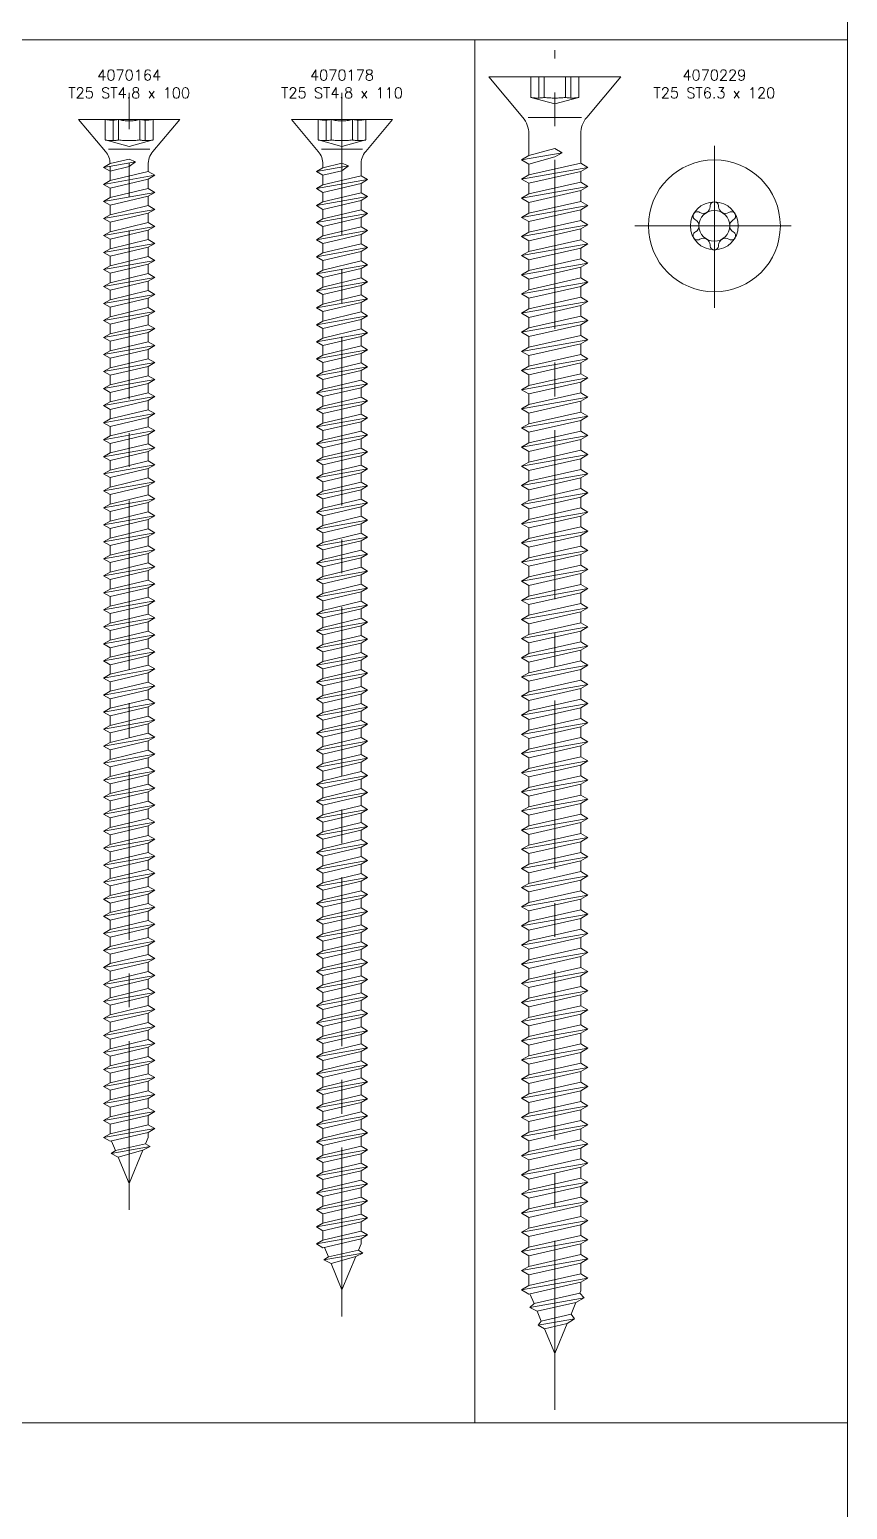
# Model space of a CAD drawing. Header units: millimetres. Extents: x 1459 to 16731, y 971 to 8404.
# Drawn here: x 5747.7 to 5824.5, y 2128.3 to 2267.4 of the extents above; entities that cross this region are included whole.
import ezdxf

# ---------------------------------------------------------------- set-up
doc = ezdxf.new("R2010")
doc.units = ezdxf.units.MM
doc.header["$LTSCALE"] = 0.5
doc.linetypes.add('CENTER', pattern=[50.8, 31.75, -6.35, 6.35, -6.35])
doc.linetypes.add('HIDDEN', pattern=[9.525, 6.35, -3.175])
doc.layers.get('0').update_dxf_attribs({"lineweight": 20})
doc.layers.add('Quincaillerie', color=150, linetype='Continuous', lineweight=20)
doc.styles.add('SBS_BLOCKNAME', font='simplex.shx', dxfattribs={"height": 1})

# ---------------------------------------------------------------- blocks, each defined once
blk = doc.blocks.new('4070164')
at = {"color": 1, "linetype": 'CENTER'}
blk.add_lwpolyline([(0, -102.5), (0, 2.5)], dxfattribs=at)
blk.add_lwpolyline([(1.79, -4.29, -0.186611), (2.23, -3), (4.75, 0), (-4.75, 0), (-2.23, -3, -0.166767), (-1.79, -4.15)], format="xyb")
at = {"linetype": 'HIDDEN'}
for points in [[(-2.25, 0), (-2.25, -1.93)], [(-1, 0), (-1, -1.93)], [(1, 0), (1, -1.93)], [(2.25, 0), (2.25, -1.93)], [(-1.5, -0.06), (-1.5, -1.99)], [(1.5, -0.06), (1.5, -1.99)], [(-2.25, -1.93), (0, -2.53)], [(2.25, -1.93), (0, -2.53)]]:
    blk.add_lwpolyline(points, dxfattribs=at)
for points in [[(0, -3.72), (-1.79, -4.15), (-2.4, -4.5), (-1.79, -4.85), (0, -4.43), (0.61, -3.97), (0, -3.72)], [(-2.4, -4.5), (0.61, -3.97)], [(1.93, -2.8), (-1.93, -2.8)], [(-2.4, -6.1), (2.41, -5.25)], [(-1.79, -4.45), (-1.79, -5.35)], [(-1.79, -4.85), (-1.79, -5.75)], [(-1.79, -4.85), (-1.79, -5.35)], [(1.79, -4.29), (1.79, -4.89)], [(-2.4, -7.7), (2.41, -6.85)], [(-1.79, -6.45), (-1.79, -7.35)], [(1.79, -5.61), (1.79, -6.49)], [(-1.79, -8.05), (-1.79, -8.95)], [(1.79, -7.21), (1.79, -8.09)], [(-2.4, -9.3), (2.41, -8.45)], [(-1.79, -9.65), (-1.79, -10.55)], [(1.79, -8.81), (1.79, -9.69)], [(-2.4, -10.9), (2.41, -10.05)], [(1.79, -10.41), (1.79, -11.29)], [(-2.4, -12.5), (2.41, -11.65)], [(-1.79, -11.25), (-1.79, -12.15)], [(1.79, -12.01), (1.79, -12.89)], [(-2.4, -14.1), (2.41, -13.25)], [(-1.79, -12.85), (-1.79, -13.75)], [(1.79, -13.61), (1.79, -14.49)], [(-2.4, -15.7), (2.41, -14.85)], [(-1.79, -14.45), (-1.79, -15.35)], [(1.79, -15.21), (1.79, -16.09)], [(-2.4, -17.3), (2.41, -16.45)], [(-1.79, -16.05), (-1.79, -16.95)], [(-2.4, -18.9), (2.41, -18.05)], [(-1.79, -17.65), (-1.79, -18.55)], [(1.79, -16.81), (1.79, -17.69)], [(-1.79, -19.25), (-1.79, -20.15)], [(1.79, -18.41), (1.79, -19.29)], [(-2.4, -20.5), (2.41, -19.65)], [(-1.79, -20.85), (-1.79, -21.75)], [(1.79, -20.01), (1.79, -20.89)], [(-2.4, -22.1), (2.41, -21.25)], [(1.79, -21.61), (1.79, -22.49)], [(-2.4, -23.7), (2.41, -22.85)], [(-1.79, -22.45), (-1.79, -23.35)], [(1.79, -23.21), (1.79, -24.09)], [(-2.4, -25.3), (2.41, -24.45)], [(-1.79, -24.05), (-1.79, -24.95)], [(1.79, -24.81), (1.79, -25.69)], [(-2.4, -26.9), (2.41, -26.05)], [(-1.79, -25.65), (-1.79, -26.55)], [(1.79, -26.41), (1.79, -27.29)], [(-2.4, -28.5), (2.41, -27.65)], [(-1.79, -27.25), (-1.79, -28.15)], [(-1.79, -28.85), (-1.79, -29.75)], [(1.79, -28.01), (1.79, -28.89)], [(-2.4, -30.1), (2.41, -29.25)], [(-1.79, -30.45), (-1.79, -31.35)], [(1.79, -29.61), (1.79, -30.49)], [(-2.4, -31.7), (2.41, -30.85)], [(1.79, -31.21), (1.79, -32.09)], [(-2.4, -33.3), (2.41, -32.45)], [(-1.79, -32.05), (-1.79, -32.95)], [(1.79, -32.81), (1.79, -33.69)], [(-2.4, -34.9), (2.41, -34.05)], [(-1.79, -33.65), (-1.79, -34.55)], [(1.79, -34.41), (1.79, -35.29)], [(-2.4, -36.5), (2.41, -35.65)], [(-1.79, -35.25), (-1.79, -36.15)], [(1.79, -36.01), (1.79, -36.89)], [(-2.4, -38.1), (2.41, -37.25)], [(-1.79, -36.85), (-1.79, -37.75)], [(-2.4, -39.7), (2.41, -38.85)], [(-1.79, -38.45), (-1.79, -39.35)], [(1.79, -37.61), (1.79, -38.49)], [(-1.79, -40.05), (-1.79, -40.95)], [(1.79, -39.21), (1.79, -40.09)], [(-2.4, -41.3), (2.41, -40.45)], [(-1.79, -41.65), (-1.79, -42.55)], [(1.79, -40.81), (1.79, -41.69)], [(-2.4, -42.9), (2.41, -42.05)], [(1.79, -42.41), (1.79, -43.29)], [(-2.4, -44.5), (2.41, -43.65)], [(-1.79, -43.25), (-1.79, -44.15)], [(1.79, -44.01), (1.79, -44.89)], [(-2.4, -46.1), (2.41, -45.25)], [(-1.79, -44.85), (-1.79, -45.75)], [(1.79, -45.61), (1.79, -46.49)], [(-2.4, -47.7), (2.41, -46.85)], [(-1.79, -46.45), (-1.79, -47.35)], [(1.79, -47.21), (1.79, -48.09)], [(-2.4, -49.3), (2.41, -48.45)], [(-1.79, -48.05), (-1.79, -48.95)], [(-2.4, -50.9), (2.41, -50.05)], [(-1.79, -49.65), (-1.79, -50.55)], [(1.79, -48.81), (1.79, -49.69)], [(-1.79, -51.25), (-1.79, -52.15)], [(1.79, -50.41), (1.79, -51.29)], [(-2.4, -52.5), (2.41, -51.65)], [(-1.79, -52.85), (-1.79, -53.75)], [(1.79, -52.01), (1.79, -52.89)], [(-2.4, -54.1), (2.41, -53.25)], [(1.79, -53.61), (1.79, -54.49)], [(-2.4, -55.7), (2.41, -54.85)], [(-1.79, -54.45), (-1.79, -55.35)], [(1.79, -55.21), (1.79, -56.09)], [(-2.4, -57.3), (2.41, -56.45)], [(-1.79, -56.05), (-1.79, -56.95)], [(1.79, -56.81), (1.79, -57.69)], [(-2.4, -58.9), (2.41, -58.05)], [(-1.79, -57.65), (-1.79, -58.55)], [(1.79, -58.41), (1.79, -59.29)], [(-2.4, -60.5), (2.41, -59.65)], [(-1.79, -59.25), (-1.79, -60.15)], [(-1.79, -60.85), (-1.79, -61.75)], [(1.79, -60.01), (1.79, -60.89)], [(-2.4, -62.1), (2.41, -61.25)], [(-1.79, -62.45), (-1.79, -63.35)], [(1.79, -61.61), (1.79, -62.49)], [(-2.4, -63.7), (2.41, -62.85)], [(1.79, -63.21), (1.79, -64.09)], [(-2.4, -65.3), (2.41, -64.45)], [(-1.79, -64.05), (-1.79, -64.95)], [(1.79, -64.81), (1.79, -65.69)], [(-2.4, -66.9), (2.41, -66.05)], [(-1.79, -65.65), (-1.79, -66.55)], [(1.79, -66.41), (1.79, -67.29)], [(-2.4, -68.5), (2.41, -67.65)], [(-1.79, -67.25), (-1.79, -68.15)], [(1.79, -68.01), (1.79, -68.89)], [(-2.4, -70.1), (2.41, -69.25)], [(-1.79, -68.85), (-1.79, -69.75)], [(-2.4, -71.7), (2.41, -70.85)], [(-1.79, -70.45), (-1.79, -71.35)], [(1.79, -69.61), (1.79, -70.49)], [(-1.79, -72.05), (-1.79, -72.95)], [(1.79, -71.21), (1.79, -72.09)], [(-2.4, -73.3), (2.41, -72.45)], [(-1.79, -73.65), (-1.79, -74.55)], [(1.79, -72.81), (1.79, -73.69)], [(-2.4, -74.9), (2.41, -74.05)], [(1.79, -74.41), (1.79, -75.29)], [(-2.4, -76.5), (2.41, -75.65)], [(-1.79, -75.25), (-1.79, -76.15)], [(1.79, -76.01), (1.79, -76.89)], [(-2.4, -78.1), (2.41, -77.25)], [(-1.79, -76.85), (-1.79, -77.75)], [(1.79, -77.61), (1.79, -78.49)], [(-2.4, -79.7), (2.41, -78.85)], [(-1.79, -78.45), (-1.79, -79.35)], [(1.79, -79.21), (1.79, -80.09)], [(-2.4, -81.3), (2.41, -80.45)], [(-1.79, -80.05), (-1.79, -80.95)], [(-2.4, -82.9), (2.41, -82.05)], [(-1.79, -81.65), (-1.79, -82.55)], [(1.79, -80.81), (1.79, -81.69)], [(-1.79, -83.25), (-1.79, -84.15)], [(1.79, -82.41), (1.79, -83.29)], [(-2.4, -84.5), (2.41, -83.65)], [(1.79, -84.01), (1.79, -84.89)], [(-2.4, -86.1), (2.41, -85.25)], [(-1.79, -84.85), (-1.79, -85.75)], [(1.79, -85.61), (1.79, -86.49)], [(-2.4, -87.7), (2.41, -86.85)], [(-1.79, -86.45), (-1.79, -87.35)], [(1.79, -87.21), (1.79, -88.09)], [(-2.4, -89.3), (2.41, -88.45)], [(-1.79, -88.05), (-1.79, -88.95)], [(1.79, -88.81), (1.79, -89.69)], [(-2.4, -90.9), (2.41, -90.05)], [(-1.79, -89.65), (-1.79, -90.55)], [(1.79, -90.41), (1.79, -91.29)], [(-2.4, -92.5), (2.41, -91.65)], [(-1.79, -91.25), (-1.79, -92.15)], [(-1.79, -92.85), (-1.79, -93.75)], [(1.79, -92.01), (1.79, -92.89)], [(-2.4, -94.1), (2.41, -93.25)], [(-1.79, -94.45), (-1.79, -95.35)], [(1.79, -93.61), (1.79, -94.49)], [(-2.4, -95.7), (2.41, -94.85)], [(1.79, -95.68), (1.55, -96.27)], [(1.79, -95.21), (1.79, -95.68)], [(-1.7, -97.2), (1.97, -96.55)], [(-1.28, -96.91), (-1.65, -96.02)], [(1.29, -96.88), (0, -100), (-1.02, -97.53)]]:
    blk.add_lwpolyline(points)
for points in [[(1.79, -5.61), (2.41, -5.25), (1.79, -4.89), (-1.79, -5.75), (-2.4, -6.1), (-1.79, -6.45)], [(1.79, -7.21), (2.41, -6.85), (1.79, -6.49), (-1.79, -7.35), (-2.4, -7.7), (-1.79, -8.05)], [(1.79, -8.81), (2.41, -8.45), (1.79, -8.09), (-1.79, -8.95), (-2.4, -9.3), (-1.79, -9.65)], [(1.79, -10.41), (2.41, -10.05), (1.79, -9.69), (-1.79, -10.55), (-2.4, -10.9), (-1.79, -11.25)], [(1.79, -12.01), (2.41, -11.65), (1.79, -11.29), (-1.79, -12.15), (-2.4, -12.5), (-1.79, -12.85)], [(1.79, -13.61), (2.41, -13.25), (1.79, -12.89), (-1.79, -13.75), (-2.4, -14.1), (-1.79, -14.45)], [(1.79, -15.21), (2.41, -14.85), (1.79, -14.49), (-1.79, -15.35), (-2.4, -15.7), (-1.79, -16.05)], [(1.79, -16.81), (2.41, -16.45), (1.79, -16.09), (-1.79, -16.95), (-2.4, -17.3), (-1.79, -17.65)], [(1.79, -18.41), (2.41, -18.05), (1.79, -17.69), (-1.79, -18.55), (-2.4, -18.9), (-1.79, -19.25)], [(1.79, -20.01), (2.41, -19.65), (1.79, -19.29), (-1.79, -20.15), (-2.4, -20.5), (-1.79, -20.85)], [(1.79, -21.61), (2.41, -21.25), (1.79, -20.89), (-1.79, -21.75), (-2.4, -22.1), (-1.79, -22.45)], [(1.79, -23.21), (2.41, -22.85), (1.79, -22.49), (-1.79, -23.35), (-2.4, -23.7), (-1.79, -24.05)], [(1.79, -24.81), (2.41, -24.45), (1.79, -24.09), (-1.79, -24.95), (-2.4, -25.3), (-1.79, -25.65)], [(1.79, -26.41), (2.41, -26.05), (1.79, -25.69), (-1.79, -26.55), (-2.4, -26.9), (-1.79, -27.25)], [(1.79, -28.01), (2.41, -27.65), (1.79, -27.29), (-1.79, -28.15), (-2.4, -28.5), (-1.79, -28.85)], [(1.79, -29.61), (2.41, -29.25), (1.79, -28.89), (-1.79, -29.75), (-2.4, -30.1), (-1.79, -30.45)], [(1.79, -31.21), (2.41, -30.85), (1.79, -30.49), (-1.79, -31.35), (-2.4, -31.7), (-1.79, -32.05)], [(1.79, -32.81), (2.41, -32.45), (1.79, -32.09), (-1.79, -32.95), (-2.4, -33.3), (-1.79, -33.65)], [(1.79, -34.41), (2.41, -34.05), (1.79, -33.69), (-1.79, -34.55), (-2.4, -34.9), (-1.79, -35.25)], [(1.79, -36.01), (2.41, -35.65), (1.79, -35.29), (-1.79, -36.15), (-2.4, -36.5), (-1.79, -36.85)], [(1.79, -37.61), (2.41, -37.25), (1.79, -36.89), (-1.79, -37.75), (-2.4, -38.1), (-1.79, -38.45)], [(1.79, -39.21), (2.41, -38.85), (1.79, -38.49), (-1.79, -39.35), (-2.4, -39.7), (-1.79, -40.05)], [(1.79, -40.81), (2.41, -40.45), (1.79, -40.09), (-1.79, -40.95), (-2.4, -41.3), (-1.79, -41.65)], [(1.79, -42.41), (2.41, -42.05), (1.79, -41.69), (-1.79, -42.55), (-2.4, -42.9), (-1.79, -43.25)], [(1.79, -44.01), (2.41, -43.65), (1.79, -43.29), (-1.79, -44.15), (-2.4, -44.5), (-1.79, -44.85)], [(1.79, -45.61), (2.41, -45.25), (1.79, -44.89), (-1.79, -45.75), (-2.4, -46.1), (-1.79, -46.45)], [(1.79, -47.21), (2.41, -46.85), (1.79, -46.49), (-1.79, -47.35), (-2.4, -47.7), (-1.79, -48.05)], [(1.79, -48.81), (2.41, -48.45), (1.79, -48.09), (-1.79, -48.95), (-2.4, -49.3), (-1.79, -49.65)], [(1.79, -50.41), (2.41, -50.05), (1.79, -49.69), (-1.79, -50.55), (-2.4, -50.9), (-1.79, -51.25)], [(1.79, -52.01), (2.41, -51.65), (1.79, -51.29), (-1.79, -52.15), (-2.4, -52.5), (-1.79, -52.85)], [(1.79, -53.61), (2.41, -53.25), (1.79, -52.89), (-1.79, -53.75), (-2.4, -54.1), (-1.79, -54.45)], [(1.79, -55.21), (2.41, -54.85), (1.79, -54.49), (-1.79, -55.35), (-2.4, -55.7), (-1.79, -56.05)], [(1.79, -56.81), (2.41, -56.45), (1.79, -56.09), (-1.79, -56.95), (-2.4, -57.3), (-1.79, -57.65)], [(1.79, -58.41), (2.41, -58.05), (1.79, -57.69), (-1.79, -58.55), (-2.4, -58.9), (-1.79, -59.25)], [(1.79, -60.01), (2.41, -59.65), (1.79, -59.29), (-1.79, -60.15), (-2.4, -60.5), (-1.79, -60.85)], [(1.79, -61.61), (2.41, -61.25), (1.79, -60.89), (-1.79, -61.75), (-2.4, -62.1), (-1.79, -62.45)], [(1.79, -63.21), (2.41, -62.85), (1.79, -62.49), (-1.79, -63.35), (-2.4, -63.7), (-1.79, -64.05)], [(1.79, -64.81), (2.41, -64.45), (1.79, -64.09), (-1.79, -64.95), (-2.4, -65.3), (-1.79, -65.65)], [(1.79, -66.41), (2.41, -66.05), (1.79, -65.69), (-1.79, -66.55), (-2.4, -66.9), (-1.79, -67.25)], [(1.79, -68.01), (2.41, -67.65), (1.79, -67.29), (-1.79, -68.15), (-2.4, -68.5), (-1.79, -68.85)], [(1.79, -69.61), (2.41, -69.25), (1.79, -68.89), (-1.79, -69.75), (-2.4, -70.1), (-1.79, -70.45)], [(1.79, -71.21), (2.41, -70.85), (1.79, -70.49), (-1.79, -71.35), (-2.4, -71.7), (-1.79, -72.05)], [(1.79, -72.81), (2.41, -72.45), (1.79, -72.09), (-1.79, -72.95), (-2.4, -73.3), (-1.79, -73.65)], [(1.79, -74.41), (2.41, -74.05), (1.79, -73.69), (-1.79, -74.55), (-2.4, -74.9), (-1.79, -75.25)], [(1.79, -76.01), (2.41, -75.65), (1.79, -75.29), (-1.79, -76.15), (-2.4, -76.5), (-1.79, -76.85)], [(1.79, -77.61), (2.41, -77.25), (1.79, -76.89), (-1.79, -77.75), (-2.4, -78.1), (-1.79, -78.45)], [(1.79, -79.21), (2.41, -78.85), (1.79, -78.49), (-1.79, -79.35), (-2.4, -79.7), (-1.79, -80.05)], [(1.79, -80.81), (2.41, -80.45), (1.79, -80.09), (-1.79, -80.95), (-2.4, -81.3), (-1.79, -81.65)], [(1.79, -82.41), (2.41, -82.05), (1.79, -81.69), (-1.79, -82.55), (-2.4, -82.9), (-1.79, -83.25)], [(1.79, -84.01), (2.41, -83.65), (1.79, -83.29), (-1.79, -84.15), (-2.4, -84.5), (-1.79, -84.85)], [(1.79, -85.61), (2.41, -85.25), (1.79, -84.89), (-1.79, -85.75), (-2.4, -86.1), (-1.79, -86.45)], [(1.79, -87.21), (2.41, -86.85), (1.79, -86.49), (-1.79, -87.35), (-2.4, -87.7), (-1.79, -88.05)], [(1.79, -88.81), (2.41, -88.45), (1.79, -88.09), (-1.79, -88.95), (-2.4, -89.3), (-1.79, -89.65)], [(1.79, -90.41), (2.41, -90.05), (1.79, -89.69), (-1.79, -90.55), (-2.4, -90.9), (-1.79, -91.25)], [(1.79, -92.01), (2.41, -91.65), (1.79, -91.29), (-1.79, -92.15), (-2.4, -92.5), (-1.79, -92.85)], [(1.79, -93.61), (2.41, -93.25), (1.79, -92.89), (-1.79, -93.75), (-2.4, -94.1), (-1.79, -94.45)], [(1.79, -95.21), (2.41, -94.85), (1.79, -94.49), (-1.79, -95.35), (-2.4, -95.7), (-1.79, -96.05)], [(1.55, -96.27), (1.97, -96.55), (1.29, -96.88), (-1.02, -97.53), (-1.7, -97.2), (-1.28, -96.91)]]:
    blk.add_lwpolyline(points, close=True)
for centre, radius, start, end in [((-1.62, 3.32), 3.38, 259.3357, 280.6643), ((0, 3.36), 3.5, 253.4149, 286.5851), ((1.62, 3.32), 3.38, 259.3357, 280.6643), ((-1.62, 1.39), 3.38, 259.3357, 280.6643), ((0, 6.17), 8.16, 262.9585, 277.0415), ((1.62, 1.39), 3.38, 259.3357, 280.6643)]:
    blk.add_arc(centre, radius, start, end, dxfattribs=at)
blk = doc.blocks.new('4070178')
at = {"color": 1, "linetype": 'CENTER'}
blk.add_line((0, -112.5), (0, 2.5), dxfattribs=at)
blk.add_lwpolyline([(1.79, -4.29, -0.186611), (2.23, -3), (4.75, 0), (-4.75, 0), (-2.23, -3, -0.176327), (-1.79, -4.22)], format="xyb")
at = {"linetype": 'HIDDEN'}
for points in [[(-2.25, 0), (-2.25, -1.93)], [(-1, 0), (-1, -1.93)], [(1, 0), (1, -1.93)], [(2.25, 0), (2.25, -1.93)], [(-1.5, -0.06), (-1.5, -1.99)], [(1.5, -0.06), (1.5, -1.99)], [(-2.25, -1.93), (0, -2.53)], [(2.25, -1.93), (0, -2.53)]]:
    blk.add_lwpolyline(points, dxfattribs=at)
for points in [[(0, -4.12), (-1.79, -4.55), (-2.4, -4.9), (-1.79, -5.25), (0, -4.83), (0.61, -4.37), (0, -4.12)], [(1.93, -2.8), (-1.93, -2.8)], [(-2.4, -4.9), (0.61, -4.37)], [(-1.79, -4.22), (-1.79, -4.55)], [(-1.79, -5.25), (-1.79, -5.75)], [(-1.79, -5.25), (-1.79, -5.35)], [(-1.79, -5.25), (-1.79, -6.15)], [(1.79, -4.29), (1.79, -4.89)], [(1.79, -4.41), (1.79, -5.29)], [(-2.4, -6.5), (2.41, -5.65)], [(-1.79, -6.85), (-1.79, -7.75)], [(1.79, -6.01), (1.79, -6.89)], [(-2.4, -8.1), (2.41, -7.25)], [(1.79, -7.61), (1.79, -8.49)], [(-2.4, -9.7), (2.41, -8.85)], [(-1.79, -8.45), (-1.79, -9.35)], [(1.79, -9.21), (1.79, -10.09)], [(-2.4, -11.3), (2.41, -10.45)], [(-1.79, -10.05), (-1.79, -10.95)], [(1.79, -10.81), (1.79, -11.69)], [(-2.4, -12.9), (2.41, -12.05)], [(-1.79, -11.65), (-1.79, -12.55)], [(1.79, -12.41), (1.79, -13.29)], [(-2.4, -14.5), (2.41, -13.65)], [(-1.79, -13.25), (-1.79, -14.15)], [(-2.4, -16.1), (2.41, -15.25)], [(-1.79, -14.85), (-1.79, -15.75)], [(1.79, -14.01), (1.79, -14.89)], [(-1.79, -16.45), (-1.79, -17.35)], [(1.79, -15.61), (1.79, -16.49)], [(-2.4, -17.7), (2.41, -16.85)], [(-1.79, -18.05), (-1.79, -18.95)], [(1.79, -17.21), (1.79, -18.09)], [(-2.4, -19.3), (2.41, -18.45)], [(1.79, -18.81), (1.79, -19.69)], [(-2.4, -20.9), (2.41, -20.05)], [(-1.79, -19.65), (-1.79, -20.55)], [(1.79, -20.41), (1.79, -21.29)], [(-2.4, -22.5), (2.41, -21.65)], [(-1.79, -21.25), (-1.79, -22.15)], [(1.79, -22.01), (1.79, -22.89)], [(-2.4, -24.1), (2.41, -23.25)], [(-1.79, -22.85), (-1.79, -23.75)], [(1.79, -23.61), (1.79, -24.49)], [(-2.4, -25.7), (2.41, -24.85)], [(-1.79, -24.45), (-1.79, -25.35)], [(-1.79, -26.05), (-1.79, -26.95)], [(1.79, -25.21), (1.79, -26.09)], [(-2.4, -27.3), (2.41, -26.45)], [(-1.79, -27.65), (-1.79, -28.55)], [(1.79, -26.81), (1.79, -27.69)], [(-2.4, -28.9), (2.41, -28.05)], [(1.79, -28.41), (1.79, -29.29)], [(-2.4, -30.5), (2.41, -29.65)], [(-1.79, -29.25), (-1.79, -30.15)], [(1.79, -30.01), (1.79, -30.89)], [(-2.4, -32.1), (2.41, -31.25)], [(-1.79, -30.85), (-1.79, -31.75)], [(1.79, -31.61), (1.79, -32.49)], [(-2.4, -33.7), (2.41, -32.85)], [(-1.79, -32.45), (-1.79, -33.35)], [(1.79, -33.21), (1.79, -34.09)], [(-2.4, -35.3), (2.41, -34.45)], [(-1.79, -34.05), (-1.79, -34.95)], [(-2.4, -36.9), (2.41, -36.05)], [(-1.79, -35.65), (-1.79, -36.55)], [(1.79, -34.81), (1.79, -35.69)], [(-1.79, -37.25), (-1.79, -38.15)], [(1.79, -36.41), (1.79, -37.29)], [(-2.4, -38.5), (2.41, -37.65)], [(-1.79, -38.85), (-1.79, -39.75)], [(1.79, -38.01), (1.79, -38.89)], [(-2.4, -40.1), (2.41, -39.25)], [(1.79, -39.61), (1.79, -40.49)], [(-2.4, -41.7), (2.41, -40.85)], [(-1.79, -40.45), (-1.79, -41.35)], [(1.79, -41.21), (1.79, -42.09)], [(-2.4, -43.3), (2.41, -42.45)], [(-1.79, -42.05), (-1.79, -42.95)], [(1.79, -42.81), (1.79, -43.69)], [(-2.4, -44.9), (2.41, -44.05)], [(-1.79, -43.65), (-1.79, -44.55)], [(1.79, -44.41), (1.79, -45.29)], [(-2.4, -46.5), (2.41, -45.65)], [(-1.79, -45.25), (-1.79, -46.15)], [(-2.4, -48.1), (2.41, -47.25)], [(-1.79, -46.85), (-1.79, -47.75)], [(1.79, -46.01), (1.79, -46.89)], [(-1.79, -48.45), (-1.79, -49.35)], [(1.79, -47.61), (1.79, -48.49)], [(-2.4, -49.7), (2.41, -48.85)], [(-1.79, -50.05), (-1.79, -50.95)], [(1.79, -49.21), (1.79, -50.09)], [(-2.4, -51.3), (2.41, -50.45)], [(1.79, -50.81), (1.79, -51.69)], [(-2.4, -52.9), (2.41, -52.05)], [(-1.79, -51.65), (-1.79, -52.55)], [(1.79, -52.41), (1.79, -53.29)], [(-2.4, -54.5), (2.41, -53.65)], [(-1.79, -53.25), (-1.79, -54.15)], [(1.79, -54.01), (1.79, -54.89)], [(-2.4, -56.1), (2.41, -55.25)], [(-1.79, -54.85), (-1.79, -55.75)], [(1.79, -55.61), (1.79, -56.49)], [(-2.4, -57.7), (2.41, -56.85)], [(-1.79, -56.45), (-1.79, -57.35)], [(-1.79, -58.05), (-1.79, -58.95)], [(1.79, -57.21), (1.79, -58.09)], [(-2.4, -59.3), (2.41, -58.45)], [(-1.79, -59.65), (-1.79, -60.55)], [(1.79, -58.81), (1.79, -59.69)], [(-2.4, -60.9), (2.41, -60.05)], [(1.79, -60.41), (1.79, -61.29)], [(-2.4, -62.5), (2.41, -61.65)], [(-1.79, -61.25), (-1.79, -62.15)], [(1.79, -62.01), (1.79, -62.89)], [(-2.4, -64.1), (2.41, -63.25)], [(-1.79, -62.85), (-1.79, -63.75)], [(1.79, -63.61), (1.79, -64.49)], [(-2.4, -65.7), (2.41, -64.85)], [(-1.79, -64.45), (-1.79, -65.35)], [(1.79, -65.21), (1.79, -66.09)], [(-2.4, -67.3), (2.41, -66.45)], [(-1.79, -66.05), (-1.79, -66.95)], [(-2.4, -68.9), (2.41, -68.05)], [(-1.79, -67.65), (-1.79, -68.55)], [(1.79, -66.81), (1.79, -67.69)], [(-1.79, -69.25), (-1.79, -70.15)], [(1.79, -68.41), (1.79, -69.29)], [(-2.4, -70.5), (2.41, -69.65)], [(-1.79, -70.85), (-1.79, -71.75)], [(1.79, -70.01), (1.79, -70.89)], [(-2.4, -72.1), (2.41, -71.25)], [(1.79, -71.61), (1.79, -72.49)], [(-2.4, -73.7), (2.41, -72.85)], [(-1.79, -72.45), (-1.79, -73.35)], [(1.79, -73.21), (1.79, -74.09)], [(-2.4, -75.3), (2.41, -74.45)], [(-1.79, -74.05), (-1.79, -74.95)], [(1.79, -74.81), (1.79, -75.69)], [(-2.4, -76.9), (2.41, -76.05)], [(-1.79, -75.65), (-1.79, -76.55)], [(1.79, -76.41), (1.79, -77.29)], [(-2.4, -78.5), (2.41, -77.65)], [(-1.79, -77.25), (-1.79, -78.15)], [(-2.4, -80.1), (2.41, -79.25)], [(-1.79, -78.85), (-1.79, -79.75)], [(1.79, -78.01), (1.79, -78.89)], [(-1.79, -80.45), (-1.79, -81.35)], [(1.79, -79.61), (1.79, -80.49)], [(-2.4, -81.7), (2.41, -80.85)], [(-1.79, -82.05), (-1.79, -82.95)], [(1.79, -81.21), (1.79, -82.09)], [(-2.4, -83.3), (2.41, -82.45)], [(1.79, -82.81), (1.79, -83.69)], [(-2.4, -84.9), (2.41, -84.05)], [(-1.79, -83.65), (-1.79, -84.55)], [(1.79, -84.41), (1.79, -85.29)], [(-2.4, -86.5), (2.41, -85.65)], [(-1.79, -85.25), (-1.79, -86.15)], [(1.79, -86.01), (1.79, -86.89)], [(-2.4, -88.1), (2.41, -87.25)], [(-1.79, -86.85), (-1.79, -87.75)], [(1.79, -87.61), (1.79, -88.49)], [(-2.4, -89.7), (2.41, -88.85)], [(-1.79, -88.45), (-1.79, -89.35)], [(-1.79, -90.05), (-1.79, -90.95)], [(1.79, -89.21), (1.79, -90.09)], [(-2.4, -91.3), (2.41, -90.45)], [(-1.79, -91.65), (-1.79, -92.55)], [(1.79, -90.81), (1.79, -91.69)], [(-2.4, -92.9), (2.41, -92.05)], [(1.79, -92.41), (1.79, -93.29)], [(-2.4, -94.5), (2.41, -93.65)], [(-1.79, -93.25), (-1.79, -94.15)], [(1.79, -94.01), (1.79, -94.89)], [(-2.4, -96.1), (2.41, -95.25)], [(-1.79, -94.85), (-1.79, -95.75)], [(1.79, -95.61), (1.79, -96.49)], [(-2.4, -97.7), (2.41, -96.85)], [(-1.79, -96.45), (-1.79, -97.35)], [(1.79, -97.21), (1.79, -98.09)], [(-2.4, -99.3), (2.41, -98.45)], [(-1.79, -98.05), (-1.79, -98.95)], [(-2.4, -100.9), (2.41, -100.05)], [(-1.79, -99.65), (-1.79, -100.55)], [(1.79, -98.81), (1.79, -99.69)], [(-1.79, -101.25), (-1.79, -102.15)], [(1.79, -100.41), (1.79, -101.29)], [(-2.4, -102.5), (2.41, -101.65)], [(-1.79, -102.85), (-1.79, -103.75)], [(1.79, -102.01), (1.79, -102.89)], [(-2.4, -104.1), (2.41, -103.25)], [(1.79, -103.61), (1.79, -104.49)], [(-2.4, -105.7), (2.41, -104.85)], [(-1.79, -104.45), (-1.79, -105.35)], [(1.79, -105.68), (1.55, -106.27)], [(1.79, -105.21), (1.79, -105.68)], [(-1.7, -107.2), (1.97, -106.55)], [(-1.28, -106.91), (-1.65, -106.02)], [(1.29, -106.88), (0, -110), (-1.02, -107.53)]]:
    blk.add_lwpolyline(points)
for points in [[(1.79, -6.01), (2.41, -5.65), (1.79, -5.29), (-1.79, -6.15), (-2.4, -6.5), (-1.79, -6.85)], [(1.79, -7.61), (2.41, -7.25), (1.79, -6.89), (-1.79, -7.75), (-2.4, -8.1), (-1.79, -8.45)], [(1.79, -9.21), (2.41, -8.85), (1.79, -8.49), (-1.79, -9.35), (-2.4, -9.7), (-1.79, -10.05)], [(1.79, -10.81), (2.41, -10.45), (1.79, -10.09), (-1.79, -10.95), (-2.4, -11.3), (-1.79, -11.65)], [(1.79, -12.41), (2.41, -12.05), (1.79, -11.69), (-1.79, -12.55), (-2.4, -12.9), (-1.79, -13.25)], [(1.79, -14.01), (2.41, -13.65), (1.79, -13.29), (-1.79, -14.15), (-2.4, -14.5), (-1.79, -14.85)], [(1.79, -15.61), (2.41, -15.25), (1.79, -14.89), (-1.79, -15.75), (-2.4, -16.1), (-1.79, -16.45)], [(1.79, -17.21), (2.41, -16.85), (1.79, -16.49), (-1.79, -17.35), (-2.4, -17.7), (-1.79, -18.05)], [(1.79, -18.81), (2.41, -18.45), (1.79, -18.09), (-1.79, -18.95), (-2.4, -19.3), (-1.79, -19.65)], [(1.79, -20.41), (2.41, -20.05), (1.79, -19.69), (-1.79, -20.55), (-2.4, -20.9), (-1.79, -21.25)], [(1.79, -22.01), (2.41, -21.65), (1.79, -21.29), (-1.79, -22.15), (-2.4, -22.5), (-1.79, -22.85)], [(1.79, -23.61), (2.41, -23.25), (1.79, -22.89), (-1.79, -23.75), (-2.4, -24.1), (-1.79, -24.45)], [(1.79, -25.21), (2.41, -24.85), (1.79, -24.49), (-1.79, -25.35), (-2.4, -25.7), (-1.79, -26.05)], [(1.79, -26.81), (2.41, -26.45), (1.79, -26.09), (-1.79, -26.95), (-2.4, -27.3), (-1.79, -27.65)], [(1.79, -28.41), (2.41, -28.05), (1.79, -27.69), (-1.79, -28.55), (-2.4, -28.9), (-1.79, -29.25)], [(1.79, -30.01), (2.41, -29.65), (1.79, -29.29), (-1.79, -30.15), (-2.4, -30.5), (-1.79, -30.85)], [(1.79, -31.61), (2.41, -31.25), (1.79, -30.89), (-1.79, -31.75), (-2.4, -32.1), (-1.79, -32.45)], [(1.79, -33.21), (2.41, -32.85), (1.79, -32.49), (-1.79, -33.35), (-2.4, -33.7), (-1.79, -34.05)], [(1.79, -34.81), (2.41, -34.45), (1.79, -34.09), (-1.79, -34.95), (-2.4, -35.3), (-1.79, -35.65)], [(1.79, -36.41), (2.41, -36.05), (1.79, -35.69), (-1.79, -36.55), (-2.4, -36.9), (-1.79, -37.25)], [(1.79, -38.01), (2.41, -37.65), (1.79, -37.29), (-1.79, -38.15), (-2.4, -38.5), (-1.79, -38.85)], [(1.79, -39.61), (2.41, -39.25), (1.79, -38.89), (-1.79, -39.75), (-2.4, -40.1), (-1.79, -40.45)], [(1.79, -41.21), (2.41, -40.85), (1.79, -40.49), (-1.79, -41.35), (-2.4, -41.7), (-1.79, -42.05)], [(1.79, -42.81), (2.41, -42.45), (1.79, -42.09), (-1.79, -42.95), (-2.4, -43.3), (-1.79, -43.65)], [(1.79, -44.41), (2.41, -44.05), (1.79, -43.69), (-1.79, -44.55), (-2.4, -44.9), (-1.79, -45.25)], [(1.79, -46.01), (2.41, -45.65), (1.79, -45.29), (-1.79, -46.15), (-2.4, -46.5), (-1.79, -46.85)], [(1.79, -47.61), (2.41, -47.25), (1.79, -46.89), (-1.79, -47.75), (-2.4, -48.1), (-1.79, -48.45)], [(1.79, -49.21), (2.41, -48.85), (1.79, -48.49), (-1.79, -49.35), (-2.4, -49.7), (-1.79, -50.05)], [(1.79, -50.81), (2.41, -50.45), (1.79, -50.09), (-1.79, -50.95), (-2.4, -51.3), (-1.79, -51.65)], [(1.79, -52.41), (2.41, -52.05), (1.79, -51.69), (-1.79, -52.55), (-2.4, -52.9), (-1.79, -53.25)], [(1.79, -54.01), (2.41, -53.65), (1.79, -53.29), (-1.79, -54.15), (-2.4, -54.5), (-1.79, -54.85)], [(1.79, -55.61), (2.41, -55.25), (1.79, -54.89), (-1.79, -55.75), (-2.4, -56.1), (-1.79, -56.45)], [(1.79, -57.21), (2.41, -56.85), (1.79, -56.49), (-1.79, -57.35), (-2.4, -57.7), (-1.79, -58.05)], [(1.79, -58.81), (2.41, -58.45), (1.79, -58.09), (-1.79, -58.95), (-2.4, -59.3), (-1.79, -59.65)], [(1.79, -60.41), (2.41, -60.05), (1.79, -59.69), (-1.79, -60.55), (-2.4, -60.9), (-1.79, -61.25)], [(1.79, -62.01), (2.41, -61.65), (1.79, -61.29), (-1.79, -62.15), (-2.4, -62.5), (-1.79, -62.85)], [(1.79, -63.61), (2.41, -63.25), (1.79, -62.89), (-1.79, -63.75), (-2.4, -64.1), (-1.79, -64.45)], [(1.79, -65.21), (2.41, -64.85), (1.79, -64.49), (-1.79, -65.35), (-2.4, -65.7), (-1.79, -66.05)], [(1.79, -66.81), (2.41, -66.45), (1.79, -66.09), (-1.79, -66.95), (-2.4, -67.3), (-1.79, -67.65)], [(1.79, -68.41), (2.41, -68.05), (1.79, -67.69), (-1.79, -68.55), (-2.4, -68.9), (-1.79, -69.25)], [(1.79, -70.01), (2.41, -69.65), (1.79, -69.29), (-1.79, -70.15), (-2.4, -70.5), (-1.79, -70.85)], [(1.79, -71.61), (2.41, -71.25), (1.79, -70.89), (-1.79, -71.75), (-2.4, -72.1), (-1.79, -72.45)], [(1.79, -73.21), (2.41, -72.85), (1.79, -72.49), (-1.79, -73.35), (-2.4, -73.7), (-1.79, -74.05)], [(1.79, -74.81), (2.41, -74.45), (1.79, -74.09), (-1.79, -74.95), (-2.4, -75.3), (-1.79, -75.65)], [(1.79, -76.41), (2.41, -76.05), (1.79, -75.69), (-1.79, -76.55), (-2.4, -76.9), (-1.79, -77.25)], [(1.79, -78.01), (2.41, -77.65), (1.79, -77.29), (-1.79, -78.15), (-2.4, -78.5), (-1.79, -78.85)], [(1.79, -79.61), (2.41, -79.25), (1.79, -78.89), (-1.79, -79.75), (-2.4, -80.1), (-1.79, -80.45)], [(1.79, -81.21), (2.41, -80.85), (1.79, -80.49), (-1.79, -81.35), (-2.4, -81.7), (-1.79, -82.05)], [(1.79, -82.81), (2.41, -82.45), (1.79, -82.09), (-1.79, -82.95), (-2.4, -83.3), (-1.79, -83.65)], [(1.79, -84.41), (2.41, -84.05), (1.79, -83.69), (-1.79, -84.55), (-2.4, -84.9), (-1.79, -85.25)], [(1.79, -86.01), (2.41, -85.65), (1.79, -85.29), (-1.79, -86.15), (-2.4, -86.5), (-1.79, -86.85)], [(1.79, -87.61), (2.41, -87.25), (1.79, -86.89), (-1.79, -87.75), (-2.4, -88.1), (-1.79, -88.45)], [(1.79, -89.21), (2.41, -88.85), (1.79, -88.49), (-1.79, -89.35), (-2.4, -89.7), (-1.79, -90.05)], [(1.79, -90.81), (2.41, -90.45), (1.79, -90.09), (-1.79, -90.95), (-2.4, -91.3), (-1.79, -91.65)], [(1.79, -92.41), (2.41, -92.05), (1.79, -91.69), (-1.79, -92.55), (-2.4, -92.9), (-1.79, -93.25)], [(1.79, -94.01), (2.41, -93.65), (1.79, -93.29), (-1.79, -94.15), (-2.4, -94.5), (-1.79, -94.85)], [(1.79, -95.61), (2.41, -95.25), (1.79, -94.89), (-1.79, -95.75), (-2.4, -96.1), (-1.79, -96.45)], [(1.79, -97.21), (2.41, -96.85), (1.79, -96.49), (-1.79, -97.35), (-2.4, -97.7), (-1.79, -98.05)], [(1.79, -98.81), (2.41, -98.45), (1.79, -98.09), (-1.79, -98.95), (-2.4, -99.3), (-1.79, -99.65)], [(1.79, -100.41), (2.41, -100.05), (1.79, -99.69), (-1.79, -100.55), (-2.4, -100.9), (-1.79, -101.25)], [(1.79, -102.01), (2.41, -101.65), (1.79, -101.29), (-1.79, -102.15), (-2.4, -102.5), (-1.79, -102.85)], [(1.79, -103.61), (2.41, -103.25), (1.79, -102.89), (-1.79, -103.75), (-2.4, -104.1), (-1.79, -104.45)], [(1.79, -105.21), (2.41, -104.85), (1.79, -104.49), (-1.79, -105.35), (-2.4, -105.7), (-1.79, -106.05)], [(1.55, -106.27), (1.97, -106.55), (1.29, -106.88), (-1.02, -107.53), (-1.7, -107.2), (-1.28, -106.91)]]:
    blk.add_lwpolyline(points, close=True)
for centre, radius, start, end in [((-1.62, 3.32), 3.38, 259.3357, 280.6643), ((0, 3.36), 3.5, 253.4149, 286.5851), ((1.62, 3.32), 3.38, 259.3357, 280.6643), ((-1.62, 1.39), 3.38, 259.3357, 280.6643), ((0, 6.17), 8.16, 262.9585, 277.0415), ((1.62, 1.39), 3.38, 259.3357, 280.6643)]:
    blk.add_arc(centre, radius, start, end, dxfattribs=at)
blk = doc.blocks.new('Tête vis T25 ST6.3 conique')
at = {"color": 1, "linetype": 'CENTER'}
for points in [[(0, 7.51), (0, -7.72)], [(7.21, 0), (-7.47, 0)]]:
    blk.add_lwpolyline(points, dxfattribs=at)
blk.add_lwpolyline([(-1.76, -0.56, 1.114641), (-1.37, -1.25, -0.560869), (-0.4, -1.81, 1.114641), (0.4, -1.81, -0.560869), (1.37, -1.25, 1.114641), (1.76, -0.56, -0.560869), (1.76, 0.56, 1.114641), (1.37, 1.25, -0.560869), (0.4, 1.81, 1.114641), (-0.4, 1.81, -0.560869), (-1.37, 1.25, 1.114641), (-1.76, 0.56, -0.560869)], format="xyb", close=True)
for radius in [6.2, 2.25, 1.45]:
    blk.add_circle((0, 0), radius)
blk = doc.blocks.new('4070229')
at = {"color": 1, "linetype": 'CENTER'}
blk.add_lwpolyline([(0, -125.28), (0, 2.5)], dxfattribs=at)
for points in [[(-6.2, 0), (6.2, 0)], [(2.5, -3.81), (-2.5, -3.81)], [(-2.44, -5.35), (-2.44, -5.9)], [(2.44, -5.35), (2.44, -8.1)], [(-2.44, -5.89), (-2.44, -7.4)], [(-3.12, -7.8), (0.68, -7.13)], [(-2.44, -8.2), (-2.44, -8.2)], [(-2.44, -8.2), (-2.44, -9.2)], [(-3.12, -9.6), (3.12, -8.5)], [(2.44, -8.89), (2.44, -9.9)], [(-3.12, -11.4), (3.12, -10.3)], [(-2.44, -10), (-2.44, -11)], [(2.44, -10.69), (2.44, -11.7)], [(-3.12, -13.2), (3.12, -12.1)], [(-2.44, -11.8), (-2.44, -12.8)], [(2.44, -12.49), (2.44, -13.5)], [(-3.12, -15), (3.12, -13.9)], [(-2.44, -13.6), (-2.44, -14.6)], [(2.44, -14.29), (2.44, -15.3)], [(-3.12, -16.8), (3.12, -15.7)], [(-2.44, -15.4), (-2.44, -16.4)], [(2.44, -16.09), (2.44, -17.1)], [(-3.12, -18.6), (3.12, -17.5)], [(-2.44, -17.2), (-2.44, -18.2)], [(2.44, -17.89), (2.44, -18.9)], [(-3.12, -20.4), (3.12, -19.3)], [(-2.44, -19), (-2.44, -20)], [(-2.44, -20.8), (-2.44, -21.8)], [(2.44, -19.69), (2.44, -20.7)], [(-3.12, -22.2), (3.12, -21.1)], [(2.44, -21.49), (2.44, -22.5)], [(-3.12, -24), (3.12, -22.9)], [(-2.44, -22.6), (-2.44, -23.6)], [(2.44, -23.29), (2.44, -24.3)], [(-3.12, -25.8), (3.12, -24.7)], [(-2.44, -24.4), (-2.44, -25.4)], [(-2.44, -26.2), (-2.44, -27.2)], [(2.44, -25.09), (2.44, -26.1)], [(-3.12, -27.6), (3.12, -26.5)], [(2.44, -26.89), (2.44, -27.9)], [(-3.12, -29.4), (3.12, -28.3)], [(-2.44, -28), (-2.44, -29)], [(2.44, -28.69), (2.44, -29.7)], [(-3.12, -31.2), (3.12, -30.1)], [(-2.44, -29.8), (-2.44, -30.8)], [(2.44, -30.49), (2.44, -31.5)], [(-3.12, -33), (3.12, -31.9)], [(-2.44, -31.6), (-2.44, -32.6)], [(2.44, -32.29), (2.44, -33.3)], [(-3.12, -34.8), (3.12, -33.7)], [(-2.44, -33.4), (-2.44, -34.4)], [(2.44, -34.09), (2.44, -35.1)], [(-3.12, -36.6), (3.12, -35.5)], [(-2.44, -35.2), (-2.44, -36.2)], [(2.44, -35.89), (2.44, -36.9)], [(-3.12, -38.4), (3.12, -37.3)], [(-2.44, -37), (-2.44, -38)], [(-2.44, -38.8), (-2.44, -39.8)], [(2.44, -37.69), (2.44, -38.7)], [(-3.12, -40.2), (3.12, -39.1)], [(2.44, -39.49), (2.44, -40.5)], [(-3.12, -42), (3.12, -40.9)], [(-2.44, -40.6), (-2.44, -41.6)], [(2.44, -41.29), (2.44, -42.3)], [(-3.12, -43.8), (3.12, -42.7)], [(-2.44, -42.4), (-2.44, -43.4)], [(2.44, -43.09), (2.44, -44.1)], [(-3.12, -45.6), (3.12, -44.5)], [(-2.44, -44.2), (-2.44, -45.2)], [(2.44, -44.89), (2.44, -45.9)], [(-3.12, -47.4), (3.12, -46.3)], [(-2.44, -46), (-2.44, -47)], [(2.44, -46.69), (2.44, -47.7)], [(-3.12, -49.2), (3.12, -48.1)], [(-2.44, -47.8), (-2.44, -48.8)], [(2.44, -48.49), (2.44, -49.5)], [(-3.12, -51), (3.12, -49.9)], [(-2.44, -49.6), (-2.44, -50.6)], [(-2.44, -51.4), (-2.44, -52.4)], [(2.44, -50.29), (2.44, -51.3)], [(-3.12, -52.8), (3.12, -51.7)], [(2.44, -52.09), (2.44, -53.1)], [(-3.12, -54.6), (3.12, -53.5)], [(-2.44, -53.2), (-2.44, -54.2)], [(2.44, -53.89), (2.44, -54.9)], [(-3.12, -56.4), (3.12, -55.3)], [(-2.44, -55), (-2.44, -56)], [(-2.44, -56.8), (-2.44, -57.8)], [(2.44, -55.69), (2.44, -56.7)], [(-3.12, -58.2), (3.12, -57.1)], [(2.44, -57.49), (2.44, -58.5)], [(-3.12, -60), (3.12, -58.9)], [(-2.44, -58.6), (-2.44, -59.6)], [(2.44, -59.29), (2.44, -60.3)], [(-3.12, -61.8), (3.12, -60.7)], [(-2.44, -60.4), (-2.44, -61.4)], [(2.44, -61.09), (2.44, -62.1)], [(-3.12, -63.6), (3.12, -62.5)], [(-2.44, -62.2), (-2.44, -63.2)], [(2.44, -62.89), (2.44, -63.9)], [(-3.12, -65.4), (3.12, -64.3)], [(-2.44, -64), (-2.44, -65)], [(2.44, -64.69), (2.44, -65.7)], [(-3.12, -67.2), (3.12, -66.1)], [(-2.44, -65.8), (-2.44, -66.8)], [(2.44, -66.49), (2.44, -67.5)], [(-3.12, -69), (3.12, -67.9)], [(-2.44, -67.6), (-2.44, -68.6)], [(-2.44, -69.4), (-2.44, -70.4)], [(2.44, -68.29), (2.44, -69.3)], [(-3.12, -70.8), (3.12, -69.7)], [(2.44, -70.09), (2.44, -71.1)], [(-3.12, -72.6), (3.12, -71.5)], [(-2.44, -71.2), (-2.44, -72.2)], [(2.44, -71.89), (2.44, -72.9)], [(-3.12, -74.4), (3.12, -73.3)], [(-2.44, -73), (-2.44, -74)], [(2.44, -73.69), (2.44, -74.7)], [(-3.12, -76.2), (3.12, -75.1)], [(-2.44, -74.8), (-2.44, -75.8)], [(2.44, -75.49), (2.44, -76.5)], [(-3.12, -78), (3.12, -76.9)], [(-2.44, -76.6), (-2.44, -77.6)], [(2.44, -77.29), (2.44, -78.3)], [(-3.12, -79.8), (3.12, -78.7)], [(-2.44, -78.4), (-2.44, -79.4)], [(2.44, -79.09), (2.44, -80.1)], [(-3.12, -81.6), (3.12, -80.5)], [(-2.44, -80.2), (-2.44, -81.2)], [(-2.44, -82), (-2.44, -83)], [(2.44, -80.89), (2.44, -81.9)], [(-3.12, -83.4), (3.12, -82.3)], [(2.44, -82.69), (2.44, -83.7)], [(-3.12, -85.2), (3.12, -84.1)], [(-2.44, -83.8), (-2.44, -84.8)], [(2.44, -84.49), (2.44, -85.5)], [(-3.12, -87), (3.12, -85.9)], [(-2.44, -85.6), (-2.44, -86.6)], [(-2.44, -87.4), (-2.44, -88.4)], [(2.44, -86.29), (2.44, -87.3)], [(-3.12, -88.8), (3.12, -87.7)], [(2.44, -88.09), (2.44, -89.1)], [(-3.12, -90.6), (3.12, -89.5)], [(-2.44, -89.2), (-2.44, -90.2)], [(2.44, -89.89), (2.44, -90.9)], [(-3.12, -92.4), (3.12, -91.3)], [(-2.44, -91), (-2.44, -92)], [(2.44, -91.69), (2.44, -92.7)], [(-3.12, -94.2), (3.12, -93.1)], [(-2.44, -92.8), (-2.44, -93.8)], [(2.44, -93.49), (2.44, -94.5)], [(-3.12, -96), (3.12, -94.9)], [(-2.44, -94.6), (-2.44, -95.6)], [(2.44, -95.29), (2.44, -96.3)], [(-3.12, -97.8), (3.12, -96.7)], [(-2.44, -96.4), (-2.44, -97.4)], [(2.44, -97.09), (2.44, -98.1)], [(-3.12, -99.6), (3.12, -98.5)], [(-2.44, -98.2), (-2.44, -99.2)], [(-2.44, -100), (-2.44, -101)], [(2.44, -98.89), (2.44, -99.9)], [(-3.12, -101.4), (3.12, -100.3)], [(2.44, -100.69), (2.44, -101.7)], [(-3.12, -103.2), (3.12, -102.1)], [(-2.44, -101.8), (-2.44, -102.8)], [(2.44, -102.49), (2.44, -103.5)], [(-3.12, -105), (3.12, -103.9)], [(-2.44, -103.6), (-2.44, -104.6)], [(2.44, -104.29), (2.44, -105.3)], [(-3.12, -106.8), (3.12, -105.7)], [(-2.44, -105.4), (-2.44, -106.4)], [(2.44, -106.09), (2.44, -107.1)], [(-3.12, -108.6), (3.12, -107.5)], [(-2.44, -107.2), (-2.44, -108.2)], [(2.44, -107.89), (2.44, -108.9)], [(-3.12, -110.4), (3.12, -109.3)], [(-2.44, -109), (-2.44, -110)], [(2.44, -109.69), (2.44, -110.7)], [(-3.12, -112.2), (3.12, -111.1)], [(-2.44, -110.8), (-2.44, -111.8)], [(-2.44, -112.6), (-2.44, -113.6)], [(2.44, -111.49), (2.44, -112.5)], [(-3.12, -114), (3.12, -112.9)], [(2.44, -113.29), (2.44, -114.11)], [(-2.35, -115.66), (2.77, -114.76)], [(-1.95, -115.29), (-2.33, -114.37)], [(1.99, -115.19), (1.53, -116.31)], [(2.44, -114.11), (2.35, -114.32)], [(-1.27, -116.94), (-1.65, -116.02)], [(-1.57, -117.33), (1.86, -116.72)], [(1.17, -117.18), (0, -120), (-0.97, -117.66)]]:
    blk.add_lwpolyline(points)
for points in [[(-2.44, -5.35, 0.176327), (-3, -3.81), (-6.2, 0)], [(2.44, -5.35, -0.176327), (3, -3.81), (6.2, 0)]]:
    blk.add_lwpolyline(points, format="xyb")
at = {"linetype": 'HIDDEN'}
for points in [[(-2.25, 0), (-2.25, -1.93)], [(-1, 0), (-1, -1.93)], [(1, 0), (1, -1.93)], [(2.25, 0), (2.25, -1.93)], [(-1.5, -0.06), (-1.5, -1.99)], [(1.5, -0.06), (1.5, -1.99)], [(-2.25, -1.93), (0, -2.53)], [(2.25, -1.93), (0, -2.53)]]:
    blk.add_lwpolyline(points, dxfattribs=at)
for points in [[(-2.44, -7.4), (-3.12, -7.8), (-2.44, -8.2), (0, -7.52), (0.68, -7.13), (0, -6.73)], [(-2.44, -9.2), (-3.12, -9.6), (-2.44, -10), (2.44, -8.89), (3.12, -8.5), (2.44, -8.1)], [(-2.44, -11), (-3.12, -11.4), (-2.44, -11.8), (2.44, -10.69), (3.12, -10.3), (2.44, -9.9)], [(-2.44, -12.8), (-3.12, -13.2), (-2.44, -13.6), (2.44, -12.49), (3.12, -12.1), (2.44, -11.7)], [(-2.44, -14.6), (-3.12, -15), (-2.44, -15.4), (2.44, -14.29), (3.12, -13.9), (2.44, -13.5)], [(-2.44, -16.4), (-3.12, -16.8), (-2.44, -17.2), (2.44, -16.09), (3.12, -15.7), (2.44, -15.3)], [(-2.44, -18.2), (-3.12, -18.6), (-2.44, -19), (2.44, -17.89), (3.12, -17.5), (2.44, -17.1)], [(-2.44, -20), (-3.12, -20.4), (-2.44, -20.8), (2.44, -19.69), (3.12, -19.3), (2.44, -18.9)], [(-2.44, -21.8), (-3.12, -22.2), (-2.44, -22.6), (2.44, -21.49), (3.12, -21.1), (2.44, -20.7)], [(-2.44, -23.6), (-3.12, -24), (-2.44, -24.4), (2.44, -23.29), (3.12, -22.9), (2.44, -22.5)], [(-2.44, -25.4), (-3.12, -25.8), (-2.44, -26.2), (2.44, -25.09), (3.12, -24.7), (2.44, -24.3)], [(-2.44, -27.2), (-3.12, -27.6), (-2.44, -28), (2.44, -26.89), (3.12, -26.5), (2.44, -26.1)], [(-2.44, -29), (-3.12, -29.4), (-2.44, -29.8), (2.44, -28.69), (3.12, -28.3), (2.44, -27.9)], [(-2.44, -30.8), (-3.12, -31.2), (-2.44, -31.6), (2.44, -30.49), (3.12, -30.1), (2.44, -29.7)], [(-2.44, -32.6), (-3.12, -33), (-2.44, -33.4), (2.44, -32.29), (3.12, -31.9), (2.44, -31.5)], [(-2.44, -34.4), (-3.12, -34.8), (-2.44, -35.2), (2.44, -34.09), (3.12, -33.7), (2.44, -33.3)], [(-2.44, -36.2), (-3.12, -36.6), (-2.44, -37), (2.44, -35.89), (3.12, -35.5), (2.44, -35.1)], [(-2.44, -38), (-3.12, -38.4), (-2.44, -38.8), (2.44, -37.69), (3.12, -37.3), (2.44, -36.9)], [(-2.44, -39.8), (-3.12, -40.2), (-2.44, -40.6), (2.44, -39.49), (3.12, -39.1), (2.44, -38.7)], [(-2.44, -41.6), (-3.12, -42), (-2.44, -42.4), (2.44, -41.29), (3.12, -40.9), (2.44, -40.5)], [(-2.44, -43.4), (-3.12, -43.8), (-2.44, -44.2), (2.44, -43.09), (3.12, -42.7), (2.44, -42.3)], [(-2.44, -45.2), (-3.12, -45.6), (-2.44, -46), (2.44, -44.89), (3.12, -44.5), (2.44, -44.1)], [(-2.44, -47), (-3.12, -47.4), (-2.44, -47.8), (2.44, -46.69), (3.12, -46.3), (2.44, -45.9)], [(-2.44, -48.8), (-3.12, -49.2), (-2.44, -49.6), (2.44, -48.49), (3.12, -48.1), (2.44, -47.7)], [(-2.44, -50.6), (-3.12, -51), (-2.44, -51.4), (2.44, -50.29), (3.12, -49.9), (2.44, -49.5)], [(-2.44, -52.4), (-3.12, -52.8), (-2.44, -53.2), (2.44, -52.09), (3.12, -51.7), (2.44, -51.3)], [(-2.44, -54.2), (-3.12, -54.6), (-2.44, -55), (2.44, -53.89), (3.12, -53.5), (2.44, -53.1)], [(-2.44, -56), (-3.12, -56.4), (-2.44, -56.8), (2.44, -55.69), (3.12, -55.3), (2.44, -54.9)], [(-2.44, -57.8), (-3.12, -58.2), (-2.44, -58.6), (2.44, -57.49), (3.12, -57.1), (2.44, -56.7)], [(-2.44, -59.6), (-3.12, -60), (-2.44, -60.4), (2.44, -59.29), (3.12, -58.9), (2.44, -58.5)], [(-2.44, -61.4), (-3.12, -61.8), (-2.44, -62.2), (2.44, -61.09), (3.12, -60.7), (2.44, -60.3)], [(-2.44, -63.2), (-3.12, -63.6), (-2.44, -64), (2.44, -62.89), (3.12, -62.5), (2.44, -62.1)], [(-2.44, -65), (-3.12, -65.4), (-2.44, -65.8), (2.44, -64.69), (3.12, -64.3), (2.44, -63.9)], [(-2.44, -66.8), (-3.12, -67.2), (-2.44, -67.6), (2.44, -66.49), (3.12, -66.1), (2.44, -65.7)], [(-2.44, -68.6), (-3.12, -69), (-2.44, -69.4), (2.44, -68.29), (3.12, -67.9), (2.44, -67.5)], [(-2.44, -70.4), (-3.12, -70.8), (-2.44, -71.2), (2.44, -70.09), (3.12, -69.7), (2.44, -69.3)], [(-2.44, -72.2), (-3.12, -72.6), (-2.44, -73), (2.44, -71.89), (3.12, -71.5), (2.44, -71.1)], [(-2.44, -74), (-3.12, -74.4), (-2.44, -74.8), (2.44, -73.69), (3.12, -73.3), (2.44, -72.9)], [(-2.44, -75.8), (-3.12, -76.2), (-2.44, -76.6), (2.44, -75.49), (3.12, -75.1), (2.44, -74.7)], [(-2.44, -77.6), (-3.12, -78), (-2.44, -78.4), (2.44, -77.29), (3.12, -76.9), (2.44, -76.5)], [(-2.44, -79.4), (-3.12, -79.8), (-2.44, -80.2), (2.44, -79.09), (3.12, -78.7), (2.44, -78.3)], [(-2.44, -81.2), (-3.12, -81.6), (-2.44, -82), (2.44, -80.89), (3.12, -80.5), (2.44, -80.1)], [(-2.44, -83), (-3.12, -83.4), (-2.44, -83.8), (2.44, -82.69), (3.12, -82.3), (2.44, -81.9)], [(-2.44, -84.8), (-3.12, -85.2), (-2.44, -85.6), (2.44, -84.49), (3.12, -84.1), (2.44, -83.7)], [(-2.44, -86.6), (-3.12, -87), (-2.44, -87.4), (2.44, -86.29), (3.12, -85.9), (2.44, -85.5)], [(-2.44, -88.4), (-3.12, -88.8), (-2.44, -89.2), (2.44, -88.09), (3.12, -87.7), (2.44, -87.3)], [(-2.44, -90.2), (-3.12, -90.6), (-2.44, -91), (2.44, -89.89), (3.12, -89.5), (2.44, -89.1)], [(-2.44, -92), (-3.12, -92.4), (-2.44, -92.8), (2.44, -91.69), (3.12, -91.3), (2.44, -90.9)], [(-2.44, -93.8), (-3.12, -94.2), (-2.44, -94.6), (2.44, -93.49), (3.12, -93.1), (2.44, -92.7)], [(-2.44, -95.6), (-3.12, -96), (-2.44, -96.4), (2.44, -95.29), (3.12, -94.9), (2.44, -94.5)], [(-2.44, -97.4), (-3.12, -97.8), (-2.44, -98.2), (2.44, -97.09), (3.12, -96.7), (2.44, -96.3)], [(-2.44, -99.2), (-3.12, -99.6), (-2.44, -100), (2.44, -98.89), (3.12, -98.5), (2.44, -98.1)], [(-2.44, -101), (-3.12, -101.4), (-2.44, -101.8), (2.44, -100.69), (3.12, -100.3), (2.44, -99.9)], [(-2.44, -102.8), (-3.12, -103.2), (-2.44, -103.6), (2.44, -102.49), (3.12, -102.1), (2.44, -101.7)], [(-2.44, -104.6), (-3.12, -105), (-2.44, -105.4), (2.44, -104.29), (3.12, -103.9), (2.44, -103.5)], [(-2.44, -106.4), (-3.12, -106.8), (-2.44, -107.2), (2.44, -106.09), (3.12, -105.7), (2.44, -105.3)], [(-2.44, -108.2), (-3.12, -108.6), (-2.44, -109), (2.44, -107.89), (3.12, -107.5), (2.44, -107.1)], [(-2.44, -110), (-3.12, -110.4), (-2.44, -110.8), (2.44, -109.69), (3.12, -109.3), (2.44, -108.9)], [(-2.44, -111.8), (-3.12, -112.2), (-2.44, -112.6), (2.44, -111.49), (3.12, -111.1), (2.44, -110.7)], [(-2.44, -113.6), (-3.12, -114), (-2.44, -114.4), (2.44, -113.29), (3.12, -112.9), (2.44, -112.5)], [(-1.65, -116.02), (1.99, -115.19), (2.77, -114.76), (2.35, -114.32), (-1.95, -115.29), (-2.35, -115.66)], [(-0.97, -117.66), (1.17, -117.18), (1.86, -116.72), (1.53, -116.31), (-1.27, -116.94), (-1.57, -117.33)]]:
    blk.add_lwpolyline(points, close=True)
for centre, radius, start, end in [((-1.62, 1.39), 3.38, 259.3357, 280.6643), ((0, 6.17), 8.16, 262.9585, 277.0415), ((1.62, 1.39), 3.38, 259.3357, 280.6643)]:
    blk.add_arc(centre, radius, start, end, dxfattribs=at)

msp = doc.modelspace()

# ---------------------------------------------------------------- linework, layer by layer
at = {"layer": 'Quincaillerie', "lineweight": 20}
for points in [[(5484.51, 2266.46), (5824.51, 2266.46), (5824.51, 2276.46), (5484.51, 2276.46)], [(5629.51, 2266.46), (5789.51, 2266.46), (5789.51, 2136.46), (5629.51, 2136.46)], [(5789.51, 2266.46), (5824.51, 2266.46), (5824.51, 2136.46), (5789.51, 2136.46)], [(5484.51, 2126.46), (5824.51, 2126.46), (5824.51, 2136.46), (5484.51, 2136.46)]]:
    msp.add_lwpolyline(points, close=True, dxfattribs=at)

# ---------------------------------------------------------------- block references
for name, p in [('4070229', (5797.01, 2262.96)), ('4070164', (5757.01, 2258.96)), ('4070178', (5777.01, 2258.96)), ('Tête vis T25 ST6.3 conique', (5812.01, 2248.96))]:
    msp.add_blockref(name, p, dxfattribs=at)

# ---------------------------------------------------------------- texts
at = {"layer": 'Quincaillerie', "lineweight": 20, "char_height": 1, "attachment_point": 8, "style": 'SBS_BLOCKNAME'}
for s, insert in [('4070164\\PT25 ST4.8 x 100', (5757.01, 2260.96)), ('4070178\\PT25 ST4.8 x 110', (5777.01, 2260.96)), ('4070229\\PT{\\C1;25} ST{\\C1;6.3} x 120', (5812.01, 2260.96))]:
    msp.add_mtext_dynamic_manual_height_columns(s, width=12.8623, gutter_width=20, heights=[0], dxfattribs=dict(at, insert=insert))

doc.saveas('drawing.dxf')
